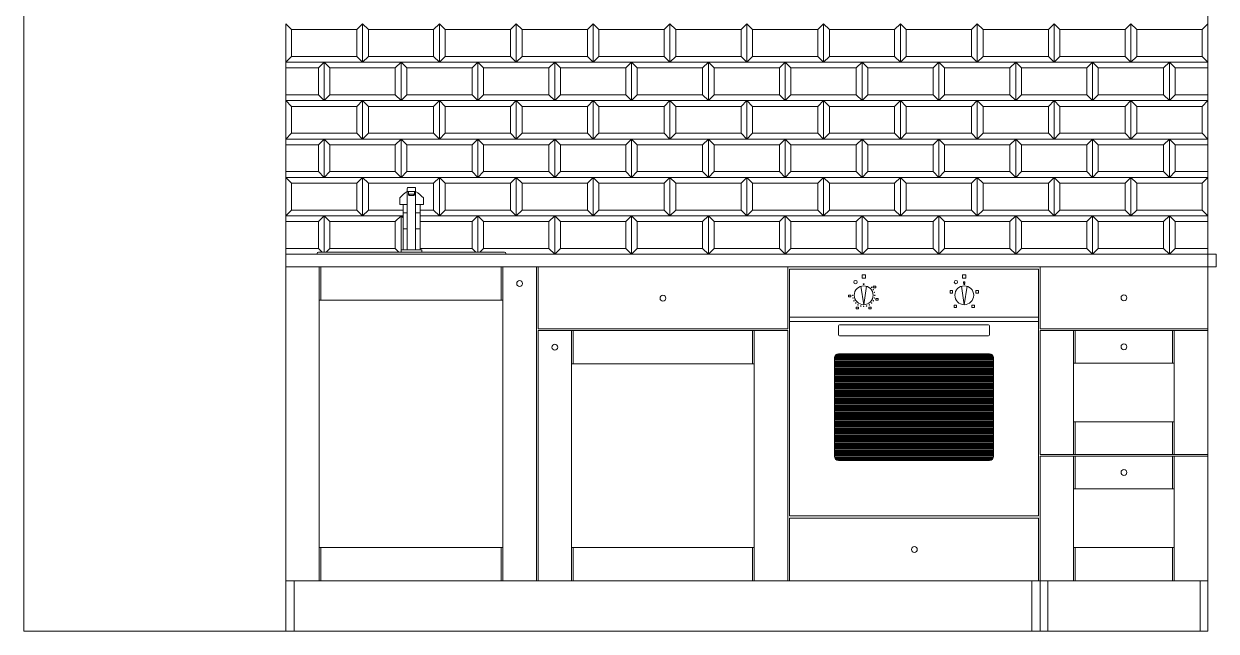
# Model space of a CAD drawing. Header units: centimetres. Extents: x -16179 to 12840, y -10704 to 3856.
# Drawn here: x 739.6 to 1024.1, y -5680.3 to -5535.3 of the extents above; entities that cross this region are included whole.
import ezdxf

# ---------------------------------------------------------------- set-up
doc = ezdxf.new("R2010")
doc.units = ezdxf.units.CM
doc.header["$MEASUREMENT"] = 0
for name, color, linetype, lineweight in [('A-SECT-PATT_Num_Penna__5_Num_Penna__5_Num_Penna__5', 5, 'Continuous', 18), ('A-SECT-PATT_Num_Penna__6_Num_Penna__6_Num_Penna__5', 5, 'Continuous', 18), ('A-SECT-PATT_Num_Penna__6_Num_Penna__6_Num_Penna__6', 6, 'Continuous', 18), ('A-SECT-PATT_Num_Penna__6_Num_Penna__6_Num_Penna__6_Num_Penna__6_Num_Penna__6_Num_Penna__6_Num_Penna__3_Num_Penna__3_Num_Penna__3_Num_Penna__3_Num_Penna__3_Num_Penna__5', 5, 'Continuous', 18), ('A-SECT-PATT_Num_Penna__6_Num_Penna__6_Num_Penna__6_Num_Penna__6_Num_Penna__6_Num_Penna__6_Num_Penna__5_Num_Penna__5_Num_Penna__5_Num_Penna__5_Num_Penna__5_Num_Penna__5', 5, 'Continuous', 18), ('A-SECT-PATT_Num_Penna__6_Num_Penna__6_Num_Penna__6_Num_Penna__6_Num_Penna__6_Num_Penna__6_Num_Penna__6_Num_Penna__6_Num_Penna__6_Num_Penna__6_Num_Penna__6_Num_Penna__6', 6, 'Continuous', 18), ('A-SECT-PATT_Num_Penna__6_Num_Penna__6_Num_Penna__6_Num_Penna__6_Num_Penna__6_Num_Penna__6_Num_Penna__6_Num_Penna__6_Num_Penna__6_Num_Penna__6_Num_Penna__6_Num_Penna__6_Num_Penna__6_Num_Penna__6', 6, 'Continuous', 18), ('IKE120015-t1_Num_Penna__251_Num_Penna__251_Num_Penna__251_Num_Penna__251_Num_Penna__251_Num_Penna__251_Num_Penna__251_Num_Penna__251_Num_Penna__251_Num_Penna__251_Num_Penna__3', 3, 'Continuous', 18), ('PDF _Geometria_Num_Penna__5', 5, 'Continuous', 18), ('PDF11_Text_Num_Penna__4', 4, 'Continuous', 18), ('PDF11_Text_Num_Penna__5', 5, 'Continuous', 18), ('PDF11_Text_Num_Penna__6', 6, 'Continuous', 18)]:
    doc.layers.add(name, color=color, linetype=linetype, lineweight=lineweight)

msp = doc.modelspace()

# ---------------------------------------------------------------- linework, layer by layer
at = {"layer": 'A-SECT-PATT_Num_Penna__5_Num_Penna__5_Num_Penna__5', "color": 5, "linetype": 'Continuous', "lineweight": 18}
for p, q in [((862.25, -5668.31), (861.85, -5668.31)), ((922.25, -5668.31), (921.85, -5668.31))]:
    msp.add_line(p, q, dxfattribs=at)
at = {"layer": 'A-SECT-PATT_Num_Penna__6_Num_Penna__6_Num_Penna__5', "color": 5, "linetype": 'Continuous', "lineweight": 18}
for centre in [(857.85, -5597.31), (892.05, -5600.81), (866.25, -5612.51), (952.05, -5660.81)]:
    msp.add_circle(centre, 0.7, dxfattribs=at)
at = {"layer": 'A-SECT-PATT_Num_Penna__6_Num_Penna__6_Num_Penna__6', "color": 6, "linetype": 'Continuous', "lineweight": 18}
for p, q in [((982.05, -5590.31), (802.05, -5590.31)), ((802.05, -5590.31), (802.05, -5668.31)), ((982.05, -5593.31), (802.05, -5593.31)), ((810.05, -5593.31), (810.05, -5668.31)), ((853.85, -5593.31), (853.85, -5668.31)), ((861.85, -5593.31), (861.85, -5668.31)), ((862.25, -5593.31), (862.25, -5608.11)), ((921.85, -5593.31), (921.85, -5608.11)), ((939.95, -5602.36), (939.26, -5597.96)), ((939.95, -5602.36), (940.63, -5597.96)), ((963.95, -5602.36), (963.26, -5597.96)), ((963.95, -5602.36), (964.63, -5597.96)), ((853.85, -5601.31), (810.05, -5601.31)), ((921.85, -5608.11), (862.25, -5608.11)), ((921.85, -5608.51), (862.25, -5608.51)), ((862.25, -5608.51), (862.25, -5668.31)), ((870.25, -5608.51), (870.25, -5668.31)), ((913.85, -5608.51), (913.85, -5668.31)), ((921.85, -5608.51), (921.85, -5668.31)), ((913.85, -5616.51), (870.25, -5616.51)), ((981.65, -5653.31), (922.25, -5653.31)), ((922.25, -5653.31), (922.25, -5668.31)), ((981.65, -5653.31), (981.65, -5668.31)), ((853.85, -5660.31), (810.05, -5660.31)), ((913.85, -5660.31), (870.25, -5660.31)), ((802.05, -5668.31), (802.05, -5680.31)), ((861.85, -5668.31), (802.05, -5668.31)), ((804.05, -5668.31), (804.05, -5680.31)), ((921.85, -5668.31), (862.25, -5668.31)), ((982.05, -5668.31), (922.25, -5668.31)), ((980.05, -5668.31), (980.05, -5680.31)), ((982.05, -5680.31), (802.05, -5680.31))]:
    msp.add_line(p, q, dxfattribs=at)
at = {"layer": 'A-SECT-PATT_Num_Penna__6_Num_Penna__6_Num_Penna__6_Num_Penna__6_Num_Penna__6_Num_Penna__6_Num_Penna__3_Num_Penna__3_Num_Penna__3_Num_Penna__3_Num_Penna__3_Num_Penna__5', "color": 5, "linetype": 'Continuous', "lineweight": 18}
for p, q in [((1022.05, -5608.11), (1022.05, -5608.51)), ((1022.05, -5638.11), (1022.05, -5638.51))]:
    msp.add_line(p, q, dxfattribs=at)
at = {"layer": 'A-SECT-PATT_Num_Penna__6_Num_Penna__6_Num_Penna__6_Num_Penna__6_Num_Penna__6_Num_Penna__6_Num_Penna__5_Num_Penna__5_Num_Penna__5_Num_Penna__5_Num_Penna__5_Num_Penna__5', "color": 5, "linetype": 'Continuous', "lineweight": 18}
for centre in [(1002.05, -5600.71), (1002.05, -5612.41), (1002.05, -5642.41)]:
    msp.add_circle(centre, 0.7, dxfattribs=at)
at = {"layer": 'A-SECT-PATT_Num_Penna__6_Num_Penna__6_Num_Penna__6_Num_Penna__6_Num_Penna__6_Num_Penna__6_Num_Penna__6_Num_Penna__6_Num_Penna__6_Num_Penna__6_Num_Penna__6_Num_Penna__6', "color": 6, "linetype": 'Continuous', "lineweight": 18}
for p, q in [((982.05, -5590.31), (1024.05, -5590.31)), ((1024.05, -5590.31), (1024.05, -5593.31)), ((982.05, -5593.31), (982.05, -5608.11)), ((1024.05, -5593.31), (982.05, -5593.31)), ((1022.05, -5593.31), (1022.05, -5608.11)), ((1022.05, -5608.11), (982.05, -5608.11)), ((1022.05, -5608.51), (982.05, -5608.51)), ((982.05, -5608.51), (982.05, -5638.11)), ((990.05, -5608.51), (990.05, -5638.11)), ((990.45, -5608.51), (990.45, -5616.31)), ((1013.65, -5608.51), (1013.65, -5616.31)), ((1014.05, -5608.51), (1014.05, -5638.11)), ((1022.05, -5608.51), (1022.05, -5638.11)), ((1014.05, -5616.31), (990.05, -5616.31)), ((1014.05, -5630.31), (990.05, -5630.31)), ((990.45, -5630.31), (990.45, -5638.11)), ((1013.65, -5630.31), (1013.65, -5638.11)), ((982.05, -5638.11), (1022.05, -5638.11)), ((982.05, -5638.51), (1022.05, -5638.51)), ((982.05, -5638.51), (982.05, -5680.31)), ((990.05, -5638.51), (990.05, -5668.31)), ((990.45, -5638.51), (990.45, -5646.31)), ((1013.65, -5638.51), (1013.65, -5646.31)), ((1014.05, -5638.51), (1014.05, -5668.31)), ((1022.05, -5638.51), (1022.05, -5680.31)), ((1014.05, -5646.31), (990.05, -5646.31)), ((1014.05, -5660.31), (990.05, -5660.31)), ((990.45, -5660.31), (990.45, -5668.31)), ((1013.65, -5660.31), (1013.65, -5668.31)), ((1022.05, -5668.31), (982.05, -5668.31)), ((983.85, -5668.31), (983.85, -5680.31)), ((1020.25, -5668.31), (1020.25, -5680.31)), ((1022.05, -5680.31), (982.05, -5680.31))]:
    msp.add_line(p, q, dxfattribs=at)
at = {"layer": 'A-SECT-PATT_Num_Penna__6_Num_Penna__6_Num_Penna__6_Num_Penna__6_Num_Penna__6_Num_Penna__6_Num_Penna__6_Num_Penna__6_Num_Penna__6_Num_Penna__6_Num_Penna__6_Num_Penna__6_Num_Penna__6_Num_Penna__6', "color": 6, "linetype": 'Continuous', "lineweight": 18}
for p, q in [((810.45, -5593.31), (810.45, -5601.31)), ((853.45, -5593.31), (853.45, -5601.31)), ((870.65, -5608.51), (870.65, -5616.51)), ((913.45, -5608.51), (913.45, -5616.51)), ((810.45, -5660.31), (810.45, -5668.31)), ((853.45, -5660.31), (853.45, -5668.31)), ((870.65, -5660.31), (870.65, -5668.31)), ((913.45, -5660.31), (913.45, -5668.31))]:
    msp.add_line(p, q, dxfattribs=at)
at = {"layer": 'IKE120015-t1_Num_Penna__251_Num_Penna__251_Num_Penna__251_Num_Penna__251_Num_Penna__251_Num_Penna__251_Num_Penna__251_Num_Penna__251_Num_Penna__251_Num_Penna__251_Num_Penna__3', "color": 3, "linetype": 'Continuous', "lineweight": 18}
for p, q in [((739.55, -5680.31), (739.55, -5460.31)), ((1022.05, -5460.31), (1022.05, -5680.31)), ((1022.05, -5680.31), (739.55, -5680.31))]:
    msp.add_line(p, q, dxfattribs=at)
at = {"layer": 'PDF _Geometria_Num_Penna__5', "color": 5, "linetype": 'Continuous', "lineweight": 18, "flags": 128}
for points in [[(833.04, -5578.45), (834.88, -5578.45), (834.88, -5576.85, 0.09339), (833.04, -5575.37), (831.05, -5575.37, 0.085626), (829.26, -5576.85), (829.26, -5578.45), (831.05, -5578.45)], [(832.75, -5575.37), (832.75, -5576.06, -0.414865), (832.56, -5576.26), (831.55, -5576.26, -0.414865), (831.35, -5576.06), (831.35, -5575.37)]]:
    msp.add_lwpolyline(points, format="xyb", dxfattribs=at)
msp.add_lwpolyline([(831.19, -5574.38), (832.92, -5574.37, -0.256336), (833.04, -5574.62), (833.04, -5574.72), (833.04, -5589.3), (831.05, -5589.3), (831.05, -5574.72), (831.05, -5574.62, -0.253165)], format="xyb", close=True, dxfattribs=at)
for points in [[(831.35, -5576), (832.75, -5576)], [(829.57, -5589.3), (830.04, -5589.3), (830.04, -5578.45)], [(834.1, -5578.45), (834.1, -5589.3)], [(830.04, -5580.44), (831.05, -5580.44)], [(833.04, -5580.44), (834.1, -5580.44)], [(830.04, -5584.23), (831.05, -5584.23)], [(833.04, -5584.23), (834.1, -5584.23)], [(829.57, -5589.81), (829.57, -5589.3), (834.54, -5589.3), (834.54, -5589.81)], [(834.54, -5589.3), (834.06, -5589.3)]]:
    msp.add_lwpolyline(points, dxfattribs=at)
at = {"layer": 'PDF11_Text_Num_Penna__4', "color": 4, "linetype": 'Continuous', "lineweight": 18}
for p, q in [((802.05, -5535.31), (803.43, -5536.68)), ((819.01, -5536.68), (820.39, -5535.31)), ((820.39, -5535.31), (821.76, -5536.68)), ((837.34, -5536.68), (838.72, -5535.31)), ((838.72, -5535.31), (840.09, -5536.68)), ((855.68, -5536.68), (857.05, -5535.31)), ((857.05, -5535.31), (858.43, -5536.68)), ((874.01, -5536.68), (875.39, -5535.31)), ((875.39, -5535.31), (876.76, -5536.68)), ((892.34, -5536.68), (893.72, -5535.31)), ((893.72, -5535.31), (895.09, -5536.68)), ((910.68, -5536.68), (912.05, -5535.31)), ((912.05, -5535.31), (913.43, -5536.68)), ((929.01, -5536.68), (930.39, -5535.31)), ((930.39, -5535.31), (931.76, -5536.68)), ((947.34, -5536.68), (948.72, -5535.31)), ((948.72, -5535.31), (950.09, -5536.68)), ((965.68, -5536.68), (967.05, -5535.31)), ((967.05, -5535.31), (968.43, -5536.68)), ((984.01, -5536.68), (985.39, -5535.31)), ((985.39, -5535.31), (986.76, -5536.68)), ((1002.34, -5536.68), (1003.72, -5535.31)), ((1003.72, -5535.31), (1005.09, -5536.68)), ((1020.68, -5536.68), (1022.05, -5535.31)), ((819.01, -5536.68), (803.43, -5536.68)), ((803.43, -5543.1), (803.43, -5536.68)), ((819.01, -5543.1), (819.01, -5536.68)), ((837.34, -5536.68), (821.76, -5536.68)), ((821.76, -5543.1), (821.76, -5536.68)), ((837.34, -5543.1), (837.34, -5536.68)), ((855.68, -5536.68), (840.09, -5536.68)), ((840.09, -5543.1), (840.09, -5536.68)), ((855.68, -5543.1), (855.68, -5536.68)), ((874.01, -5536.68), (858.43, -5536.68)), ((858.43, -5543.1), (858.43, -5536.68)), ((874.01, -5543.1), (874.01, -5536.68)), ((892.34, -5536.68), (876.76, -5536.68)), ((876.76, -5543.1), (876.76, -5536.68)), ((892.34, -5543.1), (892.34, -5536.68)), ((910.68, -5536.68), (895.09, -5536.68)), ((895.09, -5543.1), (895.09, -5536.68)), ((910.68, -5543.1), (910.68, -5536.68)), ((929.01, -5536.68), (913.43, -5536.68)), ((913.43, -5543.1), (913.43, -5536.68)), ((929.01, -5543.1), (929.01, -5536.68)), ((947.34, -5536.68), (931.76, -5536.68)), ((931.76, -5543.1), (931.76, -5536.68)), ((947.34, -5543.1), (947.34, -5536.68)), ((965.68, -5536.68), (950.09, -5536.68)), ((950.09, -5543.1), (950.09, -5536.68)), ((965.68, -5543.1), (965.68, -5536.68)), ((984.01, -5536.68), (968.43, -5536.68)), ((968.43, -5543.1), (968.43, -5536.68)), ((984.01, -5543.1), (984.01, -5536.68)), ((1002.34, -5536.68), (986.76, -5536.68)), ((986.76, -5543.1), (986.76, -5536.68)), ((1002.34, -5543.1), (1002.34, -5536.68)), ((1020.68, -5536.68), (1005.09, -5536.68)), ((1005.09, -5543.1), (1005.09, -5536.68)), ((1020.68, -5543.1), (1020.68, -5536.68)), ((803.43, -5543.1), (802.05, -5544.47)), ((819.01, -5543.1), (803.43, -5543.1)), ((809.84, -5545.85), (811.22, -5544.47)), ((811.22, -5544.47), (812.59, -5545.85)), ((819.01, -5543.1), (820.39, -5544.47)), ((821.76, -5543.1), (820.39, -5544.47)), ((837.34, -5543.1), (821.76, -5543.1)), ((828.18, -5545.85), (829.55, -5544.47)), ((829.55, -5544.47), (830.93, -5545.85)), ((837.34, -5543.1), (838.72, -5544.47)), ((840.09, -5543.1), (838.72, -5544.47)), ((855.68, -5543.1), (840.09, -5543.1)), ((846.51, -5545.85), (847.89, -5544.47)), ((847.89, -5544.47), (849.26, -5545.85)), ((855.68, -5543.1), (857.05, -5544.47)), ((858.43, -5543.1), (857.05, -5544.47)), ((874.01, -5543.1), (858.43, -5543.1)), ((864.84, -5545.85), (866.22, -5544.47)), ((866.22, -5544.47), (867.59, -5545.85)), ((874.01, -5543.1), (875.39, -5544.47)), ((876.76, -5543.1), (875.39, -5544.47)), ((892.34, -5543.1), (876.76, -5543.1)), ((883.18, -5545.85), (884.55, -5544.47)), ((884.55, -5544.47), (885.93, -5545.85)), ((892.34, -5543.1), (893.72, -5544.47)), ((895.09, -5543.1), (893.72, -5544.47)), ((910.68, -5543.1), (895.09, -5543.1)), ((901.51, -5545.85), (902.89, -5544.47)), ((902.89, -5544.47), (904.26, -5545.85)), ((910.68, -5543.1), (912.05, -5544.47)), ((913.43, -5543.1), (912.05, -5544.47)), ((929.01, -5543.1), (913.43, -5543.1)), ((919.84, -5545.85), (921.22, -5544.47)), ((921.22, -5544.47), (922.59, -5545.85)), ((929.01, -5543.1), (930.39, -5544.47)), ((931.76, -5543.1), (930.39, -5544.47)), ((947.34, -5543.1), (931.76, -5543.1)), ((938.18, -5545.85), (939.55, -5544.47)), ((939.55, -5544.47), (940.93, -5545.85)), ((947.34, -5543.1), (948.72, -5544.47)), ((950.09, -5543.1), (948.72, -5544.47)), ((965.68, -5543.1), (950.09, -5543.1)), ((956.51, -5545.85), (957.89, -5544.47)), ((957.89, -5544.47), (959.26, -5545.85)), ((965.68, -5543.1), (967.05, -5544.47)), ((968.43, -5543.1), (967.05, -5544.47)), ((984.01, -5543.1), (968.43, -5543.1)), ((974.84, -5545.85), (976.22, -5544.47)), ((976.22, -5544.47), (977.59, -5545.85)), ((984.01, -5543.1), (985.39, -5544.47)), ((986.76, -5543.1), (985.39, -5544.47)), ((1002.34, -5543.1), (986.76, -5543.1)), ((993.18, -5545.85), (994.55, -5544.47)), ((994.55, -5544.47), (995.93, -5545.85)), ((1002.34, -5543.1), (1003.72, -5544.47)), ((1005.09, -5543.1), (1003.72, -5544.47)), ((1020.68, -5543.1), (1005.09, -5543.1)), ((1011.51, -5545.85), (1012.89, -5544.47)), ((1012.89, -5544.47), (1014.26, -5545.85)), ((1020.68, -5543.1), (1022.05, -5544.47)), ((809.84, -5545.85), (802.05, -5545.85)), ((809.84, -5552.26), (809.84, -5545.85)), ((828.18, -5545.85), (812.59, -5545.85)), ((812.59, -5552.26), (812.59, -5545.85)), ((828.18, -5552.26), (828.18, -5545.85)), ((846.51, -5545.85), (830.93, -5545.85)), ((830.93, -5552.26), (830.93, -5545.85)), ((846.51, -5552.26), (846.51, -5545.85)), ((864.84, -5545.85), (849.26, -5545.85)), ((849.26, -5552.26), (849.26, -5545.85)), ((864.84, -5552.26), (864.84, -5545.85)), ((883.18, -5545.85), (867.59, -5545.85)), ((867.59, -5552.26), (867.59, -5545.85)), ((883.18, -5552.26), (883.18, -5545.85)), ((901.51, -5545.85), (885.93, -5545.85)), ((885.93, -5552.26), (885.93, -5545.85)), ((901.51, -5552.26), (901.51, -5545.85)), ((919.84, -5545.85), (904.26, -5545.85)), ((904.26, -5552.26), (904.26, -5545.85)), ((919.84, -5552.26), (919.84, -5545.85)), ((938.18, -5545.85), (922.59, -5545.85)), ((922.59, -5552.26), (922.59, -5545.85)), ((938.18, -5552.26), (938.18, -5545.85)), ((956.51, -5545.85), (940.93, -5545.85)), ((940.93, -5552.26), (940.93, -5545.85)), ((956.51, -5552.26), (956.51, -5545.85)), ((974.84, -5545.85), (959.26, -5545.85)), ((959.26, -5552.26), (959.26, -5545.85)), ((974.84, -5552.26), (974.84, -5545.85)), ((993.18, -5545.85), (977.59, -5545.85)), ((977.59, -5552.26), (977.59, -5545.85)), ((993.18, -5552.26), (993.18, -5545.85)), ((995.93, -5552.26), (995.93, -5545.85)), ((1011.51, -5545.85), (995.93, -5545.85)), ((1011.51, -5552.26), (1011.51, -5545.85)), ((1022.05, -5545.85), (1014.26, -5545.85)), ((1014.26, -5552.26), (1014.26, -5545.85)), ((809.84, -5552.26), (802.05, -5552.26)), ((809.84, -5552.26), (811.22, -5553.64)), ((812.59, -5552.26), (811.22, -5553.64)), ((828.18, -5552.26), (812.59, -5552.26)), ((828.18, -5552.26), (829.55, -5553.64)), ((830.93, -5552.26), (829.55, -5553.64)), ((846.51, -5552.26), (830.93, -5552.26)), ((846.51, -5552.26), (847.89, -5553.64)), ((849.26, -5552.26), (847.89, -5553.64)), ((864.84, -5552.26), (849.26, -5552.26)), ((864.84, -5552.26), (866.22, -5553.64)), ((867.59, -5552.26), (866.22, -5553.64)), ((883.18, -5552.26), (867.59, -5552.26)), ((883.18, -5552.26), (884.55, -5553.64)), ((885.93, -5552.26), (884.55, -5553.64)), ((901.51, -5552.26), (885.93, -5552.26)), ((901.51, -5552.26), (902.89, -5553.64)), ((904.26, -5552.26), (902.89, -5553.64)), ((919.84, -5552.26), (904.26, -5552.26)), ((919.84, -5552.26), (921.22, -5553.64)), ((922.59, -5552.26), (921.22, -5553.64)), ((938.18, -5552.26), (922.59, -5552.26)), ((938.18, -5552.26), (939.55, -5553.64)), ((940.93, -5552.26), (939.55, -5553.64)), ((956.51, -5552.26), (940.93, -5552.26)), ((956.51, -5552.26), (957.89, -5553.64)), ((959.26, -5552.26), (957.89, -5553.64)), ((974.84, -5552.26), (959.26, -5552.26)), ((974.84, -5552.26), (976.22, -5553.64)), ((977.59, -5552.26), (976.22, -5553.64)), ((993.18, -5552.26), (977.59, -5552.26)), ((993.18, -5552.26), (994.55, -5553.64)), ((995.93, -5552.26), (994.55, -5553.64)), ((1011.51, -5552.26), (995.93, -5552.26)), ((1011.51, -5552.26), (1012.89, -5553.64)), ((1014.26, -5552.26), (1012.89, -5553.64)), ((1022.05, -5552.26), (1014.26, -5552.26)), ((802.05, -5553.64), (803.43, -5555.01)), ((819.01, -5555.01), (803.43, -5555.01)), ((803.43, -5561.43), (803.43, -5555.01)), ((819.01, -5555.01), (820.39, -5553.64)), ((819.01, -5561.43), (819.01, -5555.01)), ((820.39, -5553.64), (821.76, -5555.01)), ((837.34, -5555.01), (821.76, -5555.01)), ((821.76, -5561.43), (821.76, -5555.01)), ((837.34, -5555.01), (838.72, -5553.64)), ((837.34, -5561.43), (837.34, -5555.01)), ((838.72, -5553.64), (840.09, -5555.01)), ((855.68, -5555.01), (840.09, -5555.01)), ((840.09, -5561.43), (840.09, -5555.01)), ((855.68, -5555.01), (857.05, -5553.64)), ((855.68, -5561.43), (855.68, -5555.01)), ((857.05, -5553.64), (858.43, -5555.01)), ((874.01, -5555.01), (858.43, -5555.01)), ((858.43, -5561.43), (858.43, -5555.01)), ((874.01, -5555.01), (875.39, -5553.64)), ((874.01, -5561.43), (874.01, -5555.01)), ((875.39, -5553.64), (876.76, -5555.01)), ((892.34, -5555.01), (876.76, -5555.01)), ((876.76, -5561.43), (876.76, -5555.01)), ((892.34, -5555.01), (893.72, -5553.64)), ((892.34, -5561.43), (892.34, -5555.01)), ((893.72, -5553.64), (895.09, -5555.01)), ((910.68, -5555.01), (895.09, -5555.01)), ((895.09, -5561.43), (895.09, -5555.01)), ((910.68, -5555.01), (912.05, -5553.64)), ((910.68, -5561.43), (910.68, -5555.01)), ((912.05, -5553.64), (913.43, -5555.01)), ((929.01, -5555.01), (913.43, -5555.01)), ((913.43, -5561.43), (913.43, -5555.01)), ((929.01, -5555.01), (930.39, -5553.64)), ((929.01, -5561.43), (929.01, -5555.01)), ((930.39, -5553.64), (931.76, -5555.01)), ((947.34, -5555.01), (931.76, -5555.01)), ((931.76, -5561.43), (931.76, -5555.01)), ((947.34, -5555.01), (948.72, -5553.64)), ((947.34, -5561.43), (947.34, -5555.01)), ((948.72, -5553.64), (950.09, -5555.01)), ((965.68, -5555.01), (950.09, -5555.01)), ((950.09, -5561.43), (950.09, -5555.01)), ((965.68, -5555.01), (967.05, -5553.64)), ((965.68, -5561.43), (965.68, -5555.01)), ((967.05, -5553.64), (968.43, -5555.01)), ((984.01, -5555.01), (968.43, -5555.01)), ((968.43, -5561.43), (968.43, -5555.01)), ((984.01, -5555.01), (985.39, -5553.64)), ((984.01, -5561.43), (984.01, -5555.01)), ((985.39, -5553.64), (986.76, -5555.01)), ((1002.34, -5555.01), (986.76, -5555.01)), ((986.76, -5561.43), (986.76, -5555.01)), ((1002.34, -5555.01), (1003.72, -5553.64)), ((1002.34, -5561.43), (1002.34, -5555.01)), ((1003.72, -5553.64), (1005.09, -5555.01)), ((1020.68, -5555.01), (1005.09, -5555.01)), ((1005.09, -5561.43), (1005.09, -5555.01)), ((1020.68, -5555.01), (1022.05, -5553.64)), ((1020.68, -5561.43), (1020.68, -5555.01)), ((803.43, -5561.43), (802.05, -5562.81)), ((819.01, -5561.43), (803.43, -5561.43)), ((819.01, -5561.43), (820.39, -5562.81)), ((821.76, -5561.43), (820.39, -5562.81)), ((837.34, -5561.43), (821.76, -5561.43)), ((837.34, -5561.43), (838.72, -5562.81)), ((840.09, -5561.43), (838.72, -5562.81)), ((855.68, -5561.43), (840.09, -5561.43)), ((855.68, -5561.43), (857.05, -5562.81)), ((858.43, -5561.43), (857.05, -5562.81)), ((874.01, -5561.43), (858.43, -5561.43)), ((874.01, -5561.43), (875.39, -5562.81)), ((876.76, -5561.43), (875.39, -5562.81)), ((892.34, -5561.43), (876.76, -5561.43)), ((892.34, -5561.43), (893.72, -5562.81)), ((895.09, -5561.43), (893.72, -5562.81)), ((910.68, -5561.43), (895.09, -5561.43)), ((910.68, -5561.43), (912.05, -5562.81)), ((913.43, -5561.43), (912.05, -5562.81)), ((929.01, -5561.43), (913.43, -5561.43)), ((929.01, -5561.43), (930.39, -5562.81)), ((931.76, -5561.43), (930.39, -5562.81)), ((947.34, -5561.43), (931.76, -5561.43)), ((947.34, -5561.43), (948.72, -5562.81)), ((950.09, -5561.43), (948.72, -5562.81)), ((965.68, -5561.43), (950.09, -5561.43)), ((965.68, -5561.43), (967.05, -5562.81)), ((968.43, -5561.43), (967.05, -5562.81)), ((984.01, -5561.43), (968.43, -5561.43)), ((984.01, -5561.43), (985.39, -5562.81)), ((986.76, -5561.43), (985.39, -5562.81)), ((1002.34, -5561.43), (986.76, -5561.43)), ((1002.34, -5561.43), (1003.72, -5562.81)), ((1005.09, -5561.43), (1003.72, -5562.81)), ((1020.68, -5561.43), (1005.09, -5561.43)), ((1020.68, -5561.43), (1022.05, -5562.81)), ((809.84, -5564.18), (802.05, -5564.18)), ((809.84, -5564.18), (811.22, -5562.81)), ((809.84, -5570.6), (809.84, -5564.18)), ((811.22, -5562.81), (812.59, -5564.18)), ((828.18, -5564.18), (812.59, -5564.18)), ((812.59, -5570.6), (812.59, -5564.18)), ((828.18, -5564.18), (829.55, -5562.81)), ((828.18, -5570.6), (828.18, -5564.18)), ((829.55, -5562.81), (830.93, -5564.18)), ((846.51, -5564.18), (830.93, -5564.18)), ((830.93, -5570.6), (830.93, -5564.18)), ((846.51, -5564.18), (847.89, -5562.81)), ((846.51, -5570.6), (846.51, -5564.18)), ((847.89, -5562.81), (849.26, -5564.18)), ((864.84, -5564.18), (849.26, -5564.18)), ((849.26, -5570.6), (849.26, -5564.18)), ((864.84, -5564.18), (866.22, -5562.81)), ((864.84, -5570.6), (864.84, -5564.18)), ((866.22, -5562.81), (867.59, -5564.18)), ((883.18, -5564.18), (867.59, -5564.18)), ((867.59, -5570.6), (867.59, -5564.18)), ((883.18, -5564.18), (884.55, -5562.81)), ((883.18, -5570.6), (883.18, -5564.18)), ((884.55, -5562.81), (885.93, -5564.18)), ((901.51, -5564.18), (885.93, -5564.18)), ((885.93, -5570.6), (885.93, -5564.18)), ((901.51, -5564.18), (902.89, -5562.81)), ((901.51, -5570.6), (901.51, -5564.18)), ((902.89, -5562.81), (904.26, -5564.18)), ((919.84, -5564.18), (904.26, -5564.18)), ((904.26, -5570.6), (904.26, -5564.18)), ((919.84, -5564.18), (921.22, -5562.81)), ((919.84, -5570.6), (919.84, -5564.18)), ((921.22, -5562.81), (922.59, -5564.18)), ((938.18, -5564.18), (922.59, -5564.18)), ((922.59, -5570.6), (922.59, -5564.18)), ((938.18, -5564.18), (939.55, -5562.81)), ((938.18, -5570.6), (938.18, -5564.18)), ((939.55, -5562.81), (940.93, -5564.18)), ((956.51, -5564.18), (940.93, -5564.18)), ((940.93, -5570.6), (940.93, -5564.18)), ((956.51, -5564.18), (957.89, -5562.81)), ((956.51, -5570.6), (956.51, -5564.18)), ((957.89, -5562.81), (959.26, -5564.18)), ((974.84, -5564.18), (959.26, -5564.18)), ((959.26, -5570.6), (959.26, -5564.18)), ((974.84, -5564.18), (976.22, -5562.81)), ((974.84, -5570.6), (974.84, -5564.18)), ((976.22, -5562.81), (977.59, -5564.18)), ((993.18, -5564.18), (977.59, -5564.18)), ((977.59, -5570.6), (977.59, -5564.18)), ((993.18, -5564.18), (994.55, -5562.81)), ((993.18, -5570.6), (993.18, -5564.18)), ((994.55, -5562.81), (995.93, -5564.18)), ((995.93, -5570.6), (995.93, -5564.18)), ((1011.51, -5564.18), (995.93, -5564.18)), ((1011.51, -5564.18), (1012.89, -5562.81)), ((1011.51, -5570.6), (1011.51, -5564.18)), ((1012.89, -5562.81), (1014.26, -5564.18)), ((1022.05, -5564.18), (1014.26, -5564.18)), ((1014.26, -5570.6), (1014.26, -5564.18)), ((809.84, -5570.6), (802.05, -5570.6)), ((802.05, -5571.97), (803.43, -5573.35)), ((819.01, -5573.35), (803.43, -5573.35)), ((803.43, -5579.76), (803.43, -5573.35)), ((809.84, -5570.6), (811.22, -5571.97)), ((812.59, -5570.6), (811.22, -5571.97)), ((828.18, -5570.6), (812.59, -5570.6)), ((819.01, -5573.35), (820.39, -5571.97)), ((819.01, -5579.76), (819.01, -5573.35)), ((820.39, -5571.97), (821.76, -5573.35)), ((837.34, -5573.35), (821.76, -5573.35)), ((821.76, -5579.76), (821.76, -5573.35)), ((828.18, -5570.6), (829.55, -5571.97)), ((830.93, -5570.6), (829.55, -5571.97)), ((846.51, -5570.6), (830.93, -5570.6)), ((837.34, -5573.35), (838.72, -5571.97)), ((837.34, -5579.76), (837.34, -5573.35)), ((838.72, -5571.97), (840.09, -5573.35)), ((855.68, -5573.35), (840.09, -5573.35)), ((840.09, -5579.76), (840.09, -5573.35)), ((846.51, -5570.6), (847.89, -5571.97)), ((849.26, -5570.6), (847.89, -5571.97)), ((864.84, -5570.6), (849.26, -5570.6)), ((855.68, -5573.35), (857.05, -5571.97)), ((855.68, -5579.76), (855.68, -5573.35)), ((857.05, -5571.97), (858.43, -5573.35)), ((874.01, -5573.35), (858.43, -5573.35)), ((858.43, -5579.76), (858.43, -5573.35)), ((864.84, -5570.6), (866.22, -5571.97)), ((867.59, -5570.6), (866.22, -5571.97)), ((883.18, -5570.6), (867.59, -5570.6)), ((874.01, -5573.35), (875.39, -5571.97)), ((874.01, -5579.76), (874.01, -5573.35)), ((875.39, -5571.97), (876.76, -5573.35)), ((892.34, -5573.35), (876.76, -5573.35)), ((876.76, -5579.76), (876.76, -5573.35)), ((883.18, -5570.6), (884.55, -5571.97)), ((885.93, -5570.6), (884.55, -5571.97)), ((901.51, -5570.6), (885.93, -5570.6)), ((892.34, -5573.35), (893.72, -5571.97)), ((892.34, -5579.76), (892.34, -5573.35)), ((893.72, -5571.97), (895.09, -5573.35)), ((910.68, -5573.35), (895.09, -5573.35)), ((895.09, -5579.76), (895.09, -5573.35)), ((901.51, -5570.6), (902.89, -5571.97)), ((904.26, -5570.6), (902.89, -5571.97)), ((919.84, -5570.6), (904.26, -5570.6)), ((910.68, -5573.35), (912.05, -5571.97)), ((910.68, -5579.76), (910.68, -5573.35)), ((912.05, -5571.97), (913.43, -5573.35)), ((929.01, -5573.35), (913.43, -5573.35)), ((913.43, -5579.76), (913.43, -5573.35)), ((919.84, -5570.6), (921.22, -5571.97)), ((922.59, -5570.6), (921.22, -5571.97)), ((938.18, -5570.6), (922.59, -5570.6)), ((929.01, -5573.35), (930.39, -5571.97)), ((929.01, -5579.76), (929.01, -5573.35)), ((930.39, -5571.97), (931.76, -5573.35)), ((947.34, -5573.35), (931.76, -5573.35)), ((931.76, -5579.76), (931.76, -5573.35)), ((938.18, -5570.6), (939.55, -5571.97)), ((940.93, -5570.6), (939.55, -5571.97)), ((956.51, -5570.6), (940.93, -5570.6)), ((947.34, -5573.35), (948.72, -5571.97)), ((947.34, -5579.76), (947.34, -5573.35)), ((948.72, -5571.97), (950.09, -5573.35)), ((965.68, -5573.35), (950.09, -5573.35)), ((950.09, -5579.76), (950.09, -5573.35)), ((956.51, -5570.6), (957.89, -5571.97)), ((959.26, -5570.6), (957.89, -5571.97)), ((974.84, -5570.6), (959.26, -5570.6)), ((965.68, -5573.35), (967.05, -5571.97)), ((965.68, -5579.76), (965.68, -5573.35)), ((967.05, -5571.97), (968.43, -5573.35)), ((984.01, -5573.35), (968.43, -5573.35)), ((968.43, -5579.76), (968.43, -5573.35)), ((974.84, -5570.6), (976.22, -5571.97)), ((977.59, -5570.6), (976.22, -5571.97)), ((993.18, -5570.6), (977.59, -5570.6)), ((984.01, -5573.35), (985.39, -5571.97)), ((984.01, -5579.76), (984.01, -5573.35)), ((985.39, -5571.97), (986.76, -5573.35)), ((1002.34, -5573.35), (986.76, -5573.35)), ((986.76, -5579.76), (986.76, -5573.35)), ((993.18, -5570.6), (994.55, -5571.97)), ((995.93, -5570.6), (994.55, -5571.97)), ((1011.51, -5570.6), (995.93, -5570.6)), ((1002.34, -5573.35), (1003.72, -5571.97)), ((1002.34, -5579.76), (1002.34, -5573.35)), ((1003.72, -5571.97), (1005.09, -5573.35)), ((1020.68, -5573.35), (1005.09, -5573.35)), ((1005.09, -5579.76), (1005.09, -5573.35)), ((1011.51, -5570.6), (1012.89, -5571.97)), ((1014.26, -5570.6), (1012.89, -5571.97)), ((1022.05, -5570.6), (1014.26, -5570.6)), ((1020.68, -5573.35), (1022.05, -5571.97)), ((1020.68, -5579.76), (1020.68, -5573.35)), ((803.43, -5579.76), (802.05, -5581.14)), ((819.01, -5579.76), (803.43, -5579.76)), ((809.84, -5582.51), (811.22, -5581.14)), ((811.22, -5581.14), (812.59, -5582.51)), ((819.01, -5579.76), (820.39, -5581.14)), ((821.76, -5579.76), (820.39, -5581.14)), ((830.04, -5579.76), (821.76, -5579.76)), ((828.18, -5582.51), (829.55, -5581.14)), ((829.55, -5581.14), (830.04, -5581.63)), ((837.34, -5579.76), (834.1, -5579.76)), ((837.34, -5579.76), (838.72, -5581.14)), ((840.09, -5579.76), (838.72, -5581.14)), ((855.68, -5579.76), (840.09, -5579.76)), ((846.51, -5582.51), (847.89, -5581.14)), ((847.89, -5581.14), (849.26, -5582.51)), ((855.68, -5579.76), (857.05, -5581.14)), ((858.43, -5579.76), (857.05, -5581.14)), ((874.01, -5579.76), (858.43, -5579.76)), ((864.84, -5582.51), (866.22, -5581.14)), ((866.22, -5581.14), (867.59, -5582.51)), ((874.01, -5579.76), (875.39, -5581.14)), ((876.76, -5579.76), (875.39, -5581.14)), ((892.34, -5579.76), (876.76, -5579.76)), ((883.18, -5582.51), (884.55, -5581.14)), ((884.55, -5581.14), (885.93, -5582.51)), ((892.34, -5579.76), (893.72, -5581.14)), ((895.09, -5579.76), (893.72, -5581.14)), ((910.68, -5579.76), (895.09, -5579.76)), ((901.51, -5582.51), (902.89, -5581.14)), ((902.89, -5581.14), (904.26, -5582.51)), ((910.68, -5579.76), (912.05, -5581.14)), ((913.43, -5579.76), (912.05, -5581.14)), ((929.01, -5579.76), (913.43, -5579.76)), ((919.84, -5582.51), (921.22, -5581.14)), ((921.22, -5581.14), (922.59, -5582.51)), ((929.01, -5579.76), (930.39, -5581.14)), ((931.76, -5579.76), (930.39, -5581.14)), ((947.34, -5579.76), (931.76, -5579.76)), ((938.18, -5582.51), (939.55, -5581.14)), ((939.55, -5581.14), (940.93, -5582.51)), ((947.34, -5579.76), (948.72, -5581.14)), ((950.09, -5579.76), (948.72, -5581.14)), ((965.68, -5579.76), (950.09, -5579.76)), ((956.51, -5582.51), (957.89, -5581.14)), ((957.89, -5581.14), (959.26, -5582.51)), ((965.68, -5579.76), (967.05, -5581.14)), ((968.43, -5579.76), (967.05, -5581.14)), ((984.01, -5579.76), (968.43, -5579.76)), ((974.84, -5582.51), (976.22, -5581.14)), ((976.22, -5581.14), (977.59, -5582.51)), ((984.01, -5579.76), (985.39, -5581.14)), ((986.76, -5579.76), (985.39, -5581.14)), ((1002.34, -5579.76), (986.76, -5579.76)), ((993.18, -5582.51), (994.55, -5581.14)), ((994.55, -5581.14), (995.93, -5582.51)), ((1002.34, -5579.76), (1003.72, -5581.14)), ((1005.09, -5579.76), (1003.72, -5581.14)), ((1020.68, -5579.76), (1005.09, -5579.76)), ((1011.51, -5582.51), (1012.89, -5581.14)), ((1012.89, -5581.14), (1014.26, -5582.51)), ((1020.68, -5579.76), (1022.05, -5581.14)), ((809.84, -5582.51), (802.05, -5582.51)), ((809.84, -5588.93), (809.84, -5582.51)), ((828.18, -5582.51), (812.59, -5582.51)), ((812.59, -5588.93), (812.59, -5582.51)), ((828.18, -5588.93), (828.18, -5582.51)), ((846.51, -5582.51), (834.1, -5582.51)), ((846.51, -5588.93), (846.51, -5582.51)), ((864.84, -5582.51), (849.26, -5582.51)), ((849.26, -5588.93), (849.26, -5582.51)), ((864.84, -5588.93), (864.84, -5582.51)), ((883.18, -5582.51), (867.59, -5582.51)), ((867.59, -5588.93), (867.59, -5582.51)), ((883.18, -5588.93), (883.18, -5582.51)), ((901.51, -5582.51), (885.93, -5582.51)), ((885.93, -5588.93), (885.93, -5582.51)), ((901.51, -5588.93), (901.51, -5582.51)), ((919.84, -5582.51), (904.26, -5582.51)), ((904.26, -5588.93), (904.26, -5582.51)), ((919.84, -5588.93), (919.84, -5582.51)), ((938.18, -5582.51), (922.59, -5582.51)), ((922.59, -5588.93), (922.59, -5582.51)), ((938.18, -5588.93), (938.18, -5582.51)), ((956.51, -5582.51), (940.93, -5582.51)), ((940.93, -5588.93), (940.93, -5582.51)), ((956.51, -5588.93), (956.51, -5582.51)), ((974.84, -5582.51), (959.26, -5582.51)), ((959.26, -5588.93), (959.26, -5582.51)), ((974.84, -5588.93), (974.84, -5582.51)), ((993.18, -5582.51), (977.59, -5582.51)), ((977.59, -5588.93), (977.59, -5582.51)), ((993.18, -5588.93), (993.18, -5582.51)), ((995.93, -5588.93), (995.93, -5582.51)), ((1011.51, -5582.51), (995.93, -5582.51)), ((1011.51, -5588.93), (1011.51, -5582.51)), ((1022.05, -5582.51), (1014.26, -5582.51)), ((1014.26, -5588.93), (1014.26, -5582.51)), ((809.84, -5588.93), (802.05, -5588.93)), ((809.84, -5588.93), (810.72, -5589.81)), ((812.59, -5588.93), (811.72, -5589.81)), ((828.18, -5588.93), (812.59, -5588.93)), ((828.18, -5588.93), (829.05, -5589.81)), ((846.51, -5588.93), (834.1, -5588.93)), ((846.51, -5588.93), (847.39, -5589.81)), ((849.26, -5588.93), (848.39, -5589.81)), ((864.84, -5588.93), (849.26, -5588.93)), ((864.84, -5588.93), (866.22, -5590.31)), ((867.59, -5588.93), (866.22, -5590.31)), ((883.18, -5588.93), (867.59, -5588.93)), ((883.18, -5588.93), (884.55, -5590.31)), ((885.93, -5588.93), (884.55, -5590.31)), ((901.51, -5588.93), (885.93, -5588.93)), ((901.51, -5588.93), (902.89, -5590.31)), ((904.26, -5588.93), (902.89, -5590.31)), ((919.84, -5588.93), (904.26, -5588.93)), ((919.84, -5588.93), (921.22, -5590.31)), ((922.59, -5588.93), (921.22, -5590.31)), ((938.18, -5588.93), (922.59, -5588.93)), ((938.18, -5588.93), (939.55, -5590.31)), ((940.93, -5588.93), (939.55, -5590.31)), ((956.51, -5588.93), (940.93, -5588.93)), ((956.51, -5588.93), (957.89, -5590.31)), ((959.26, -5588.93), (957.89, -5590.31)), ((974.84, -5588.93), (959.26, -5588.93)), ((974.84, -5588.93), (976.22, -5590.31)), ((977.59, -5588.93), (976.22, -5590.31)), ((993.18, -5588.93), (977.59, -5588.93)), ((993.18, -5588.93), (994.55, -5590.31)), ((995.93, -5588.93), (994.55, -5590.31)), ((1011.51, -5588.93), (995.93, -5588.93)), ((1011.51, -5588.93), (1012.89, -5590.31)), ((1014.26, -5588.93), (1012.89, -5590.31)), ((1022.05, -5588.93), (1014.26, -5588.93)), ((970.92, -5638.31), (970.95, -5638.31))]:
    msp.add_line(p, q, dxfattribs=at)
at = {"layer": 'PDF11_Text_Num_Penna__5', "color": 5, "linetype": 'Continuous', "lineweight": 18}
for p, q in [((802.05, -5590.31), (802.05, -5535.31)), ((820.39, -5544.47), (820.39, -5535.31)), ((838.72, -5544.47), (838.72, -5535.31)), ((857.05, -5544.47), (857.05, -5535.31)), ((875.39, -5544.47), (875.39, -5535.31)), ((893.72, -5544.47), (893.72, -5535.31)), ((912.05, -5544.47), (912.05, -5535.31)), ((930.39, -5544.47), (930.39, -5535.31)), ((948.72, -5544.47), (948.72, -5535.31)), ((967.05, -5544.47), (967.05, -5535.31)), ((985.39, -5544.47), (985.39, -5535.31)), ((1003.72, -5544.47), (1003.72, -5535.31)), ((1022.05, -5544.47), (802.05, -5544.47)), ((811.22, -5553.64), (811.22, -5544.47)), ((829.55, -5553.64), (829.55, -5544.47)), ((847.89, -5553.64), (847.89, -5544.47)), ((866.22, -5553.64), (866.22, -5544.47)), ((884.55, -5553.64), (884.55, -5544.47)), ((902.89, -5553.64), (902.89, -5544.47)), ((921.22, -5553.64), (921.22, -5544.47)), ((939.55, -5553.64), (939.55, -5544.47)), ((957.89, -5553.64), (957.89, -5544.47)), ((976.22, -5553.64), (976.22, -5544.47)), ((994.55, -5553.64), (994.55, -5544.47)), ((1012.89, -5553.64), (1012.89, -5544.47)), ((1022.05, -5553.64), (802.05, -5553.64)), ((820.39, -5562.81), (820.39, -5553.64)), ((838.72, -5562.81), (838.72, -5553.64)), ((857.05, -5562.81), (857.05, -5553.64)), ((875.39, -5562.81), (875.39, -5553.64)), ((893.72, -5562.81), (893.72, -5553.64)), ((912.05, -5562.81), (912.05, -5553.64)), ((930.39, -5562.81), (930.39, -5553.64)), ((948.72, -5562.81), (948.72, -5553.64)), ((967.05, -5562.81), (967.05, -5553.64)), ((985.39, -5562.81), (985.39, -5553.64)), ((1003.72, -5562.81), (1003.72, -5553.64)), ((1022.05, -5562.81), (802.05, -5562.81)), ((811.22, -5571.97), (811.22, -5562.81)), ((829.55, -5571.97), (829.55, -5562.81)), ((847.89, -5571.97), (847.89, -5562.81)), ((866.22, -5571.97), (866.22, -5562.81)), ((884.55, -5571.97), (884.55, -5562.81)), ((902.89, -5571.97), (902.89, -5562.81)), ((921.22, -5571.97), (921.22, -5562.81)), ((939.55, -5571.97), (939.55, -5562.81)), ((957.89, -5571.97), (957.89, -5562.81)), ((976.22, -5571.97), (976.22, -5562.81)), ((994.55, -5571.97), (994.55, -5562.81)), ((1012.89, -5571.97), (1012.89, -5562.81)), ((1022.05, -5571.97), (802.05, -5571.97)), ((820.39, -5581.14), (820.39, -5571.97)), ((838.72, -5581.14), (838.72, -5571.97)), ((857.05, -5581.14), (857.05, -5571.97)), ((875.39, -5581.14), (875.39, -5571.97)), ((893.72, -5581.14), (893.72, -5571.97)), ((912.05, -5581.14), (912.05, -5571.97)), ((930.39, -5581.14), (930.39, -5571.97)), ((948.72, -5581.14), (948.72, -5571.97)), ((967.05, -5581.14), (967.05, -5571.97)), ((985.39, -5581.14), (985.39, -5571.97)), ((1003.72, -5581.14), (1003.72, -5571.97)), ((830.04, -5581.14), (802.05, -5581.14)), ((811.22, -5589.81), (811.22, -5581.14)), ((829.55, -5589.81), (829.55, -5581.14)), ((1022.05, -5581.14), (834.1, -5581.14)), ((847.89, -5589.81), (847.89, -5581.14)), ((866.22, -5590.31), (866.22, -5581.14)), ((884.55, -5590.31), (884.55, -5581.14)), ((902.89, -5590.31), (902.89, -5581.14)), ((921.22, -5590.31), (921.22, -5581.14)), ((939.55, -5590.31), (939.55, -5581.14)), ((957.89, -5590.31), (957.89, -5581.14)), ((976.22, -5590.31), (976.22, -5581.14)), ((994.55, -5590.31), (994.55, -5581.14)), ((1012.89, -5590.31), (1012.89, -5581.14)), ((809.55, -5590.11), (809.55, -5590.31)), ((854.25, -5589.81), (809.85, -5589.81)), ((854.55, -5590.31), (854.55, -5590.11)), ((939.55, -5595.26), (939.55, -5596.06)), ((939.55, -5595.26), (940.35, -5595.26)), ((939.55, -5596.06), (940.35, -5596.06)), ((940.35, -5595.26), (940.35, -5596.06)), ((963.55, -5595.26), (963.55, -5596.06)), ((963.55, -5595.26), (964.35, -5595.26)), ((963.55, -5596.06), (964.35, -5596.06)), ((964.35, -5595.26), (964.35, -5596.06)), ((942.21, -5597.93), (942.81, -5597.93)), ((942.21, -5598.33), (942.21, -5597.93)), ((942.81, -5598.33), (942.21, -5598.33)), ((942.81, -5597.93), (942.81, -5598.33)), ((963.8, -5596.91), (964.1, -5596.91)), ((963.8, -5597.21), (963.8, -5596.91)), ((964.1, -5597.21), (963.8, -5597.21)), ((964.1, -5596.91), (964.1, -5597.21)), ((936.3, -5600.06), (936.9, -5600.06)), ((936.3, -5600.46), (936.3, -5600.06)), ((936.9, -5600.46), (936.3, -5600.46)), ((936.9, -5600.06), (936.9, -5600.46)), ((942.81, -5600.85), (943.41, -5600.85)), ((942.81, -5601.25), (942.81, -5600.85)), ((943.41, -5601.25), (942.81, -5601.25)), ((943.41, -5600.85), (943.41, -5601.25)), ((961.18, -5598.99), (960.58, -5598.99)), ((960.58, -5598.99), (960.58, -5599.59)), ((960.58, -5599.59), (961.18, -5599.59)), ((961.18, -5599.59), (961.18, -5598.99)), ((966.72, -5598.99), (967.32, -5598.99)), ((966.72, -5599.59), (966.72, -5598.99)), ((967.32, -5599.59), (966.72, -5599.59)), ((967.32, -5598.99), (967.32, -5599.59)), ((938.73, -5602.92), (938.13, -5602.92)), ((938.13, -5602.92), (938.13, -5603.32)), ((938.13, -5603.32), (938.73, -5603.32)), ((938.73, -5603.32), (938.73, -5602.92)), ((941.16, -5602.92), (941.77, -5602.92)), ((941.16, -5603.32), (941.16, -5602.92)), ((941.77, -5603.32), (941.16, -5603.32)), ((941.77, -5602.92), (941.77, -5603.32)), ((962.13, -5602.46), (961.53, -5602.46)), ((961.53, -5602.46), (961.53, -5603.06)), ((961.53, -5603.06), (962.13, -5603.06)), ((962.13, -5603.06), (962.13, -5602.46)), ((965.76, -5602.46), (966.36, -5602.46)), ((965.76, -5603.06), (965.76, -5602.46)), ((966.36, -5603.06), (965.76, -5603.06)), ((966.36, -5602.46), (966.36, -5603.06)), ((932.95, -5615.06), (970.95, -5615.06)), ((932.95, -5615.31), (970.95, -5615.31)), ((932.95, -5615.56), (970.95, -5615.56)), ((932.95, -5615.81), (970.95, -5615.81)), ((932.98, -5614.81), (970.92, -5614.81)), ((933.08, -5614.56), (970.81, -5614.56)), ((933.29, -5614.31), (970.61, -5614.31)), ((932.95, -5616.06), (970.95, -5616.06)), ((932.95, -5616.31), (970.95, -5616.31)), ((932.95, -5616.56), (970.95, -5616.56)), ((932.95, -5616.81), (970.95, -5616.81)), ((932.95, -5617.06), (970.95, -5617.06)), ((932.95, -5617.31), (970.95, -5617.31)), ((932.95, -5617.56), (970.95, -5617.56)), ((932.95, -5617.81), (970.95, -5617.81)), ((932.95, -5618.06), (970.95, -5618.06)), ((932.95, -5618.31), (970.95, -5618.31)), ((932.95, -5618.56), (970.95, -5618.56)), ((932.95, -5618.81), (970.95, -5618.81)), ((932.95, -5619.06), (970.95, -5619.06)), ((932.95, -5619.31), (970.95, -5619.31)), ((932.95, -5619.56), (970.95, -5619.56)), ((932.95, -5619.81), (970.95, -5619.81)), ((932.95, -5620.06), (970.95, -5620.06)), ((932.95, -5620.31), (970.95, -5620.31)), ((932.95, -5620.56), (970.95, -5620.56)), ((932.95, -5620.81), (970.95, -5620.81)), ((932.95, -5621.06), (970.95, -5621.06)), ((932.95, -5621.31), (970.95, -5621.31)), ((932.95, -5621.56), (970.95, -5621.56)), ((932.95, -5621.81), (970.95, -5621.81)), ((932.95, -5622.06), (970.95, -5622.06)), ((932.95, -5622.31), (970.95, -5622.31)), ((932.95, -5622.56), (970.95, -5622.56)), ((932.95, -5622.81), (970.95, -5622.81)), ((932.95, -5623.06), (970.95, -5623.06)), ((932.95, -5623.31), (970.95, -5623.31)), ((932.95, -5623.56), (970.95, -5623.56)), ((932.95, -5623.81), (970.95, -5623.81)), ((932.95, -5624.06), (970.95, -5624.06)), ((932.95, -5624.31), (970.95, -5624.31)), ((932.95, -5624.56), (970.95, -5624.56)), ((932.95, -5624.81), (970.95, -5624.81)), ((932.95, -5625.06), (970.95, -5625.06)), ((932.95, -5625.31), (970.95, -5625.31)), ((932.95, -5625.56), (970.95, -5625.56)), ((932.95, -5625.81), (970.95, -5625.81)), ((932.95, -5626.06), (970.95, -5626.06)), ((932.95, -5626.31), (970.95, -5626.31)), ((932.95, -5626.56), (970.95, -5626.56)), ((932.95, -5626.81), (970.95, -5626.81)), ((932.95, -5627.06), (970.95, -5627.06)), ((932.95, -5627.31), (970.95, -5627.31)), ((932.95, -5627.56), (970.95, -5627.56)), ((932.95, -5627.81), (970.95, -5627.81)), ((932.95, -5628.06), (970.95, -5628.06)), ((932.95, -5628.31), (970.95, -5628.31)), ((932.95, -5628.56), (970.95, -5628.56)), ((932.95, -5628.81), (970.95, -5628.81)), ((932.95, -5629.06), (970.95, -5629.06)), ((932.95, -5629.31), (970.95, -5629.31)), ((932.95, -5629.56), (970.95, -5629.56)), ((932.95, -5629.81), (970.95, -5629.81)), ((932.95, -5630.06), (970.95, -5630.06)), ((932.95, -5630.31), (970.95, -5630.31)), ((932.95, -5630.56), (970.95, -5630.56)), ((932.95, -5630.81), (970.95, -5630.81)), ((932.95, -5631.06), (970.95, -5631.06)), ((932.95, -5631.31), (970.95, -5631.31)), ((932.95, -5631.56), (970.95, -5631.56)), ((932.95, -5631.81), (970.95, -5631.81)), ((932.95, -5632.06), (970.95, -5632.06)), ((932.95, -5632.31), (970.95, -5632.31)), ((932.95, -5632.56), (970.95, -5632.56)), ((932.95, -5632.81), (970.95, -5632.81)), ((932.95, -5633.06), (970.95, -5633.06)), ((932.95, -5633.31), (970.95, -5633.31)), ((932.95, -5633.56), (970.95, -5633.56)), ((932.95, -5633.81), (970.95, -5633.81)), ((932.95, -5634.06), (970.95, -5634.06)), ((932.95, -5634.31), (970.95, -5634.31)), ((932.95, -5634.56), (970.95, -5634.56)), ((932.95, -5634.81), (970.95, -5634.81)), ((932.95, -5635.06), (970.95, -5635.06)), ((932.95, -5635.31), (970.95, -5635.31)), ((932.95, -5635.56), (970.95, -5635.56)), ((932.95, -5635.81), (970.95, -5635.81)), ((932.95, -5636.06), (970.95, -5636.06)), ((932.95, -5636.31), (970.95, -5636.31)), ((932.95, -5636.56), (970.95, -5636.56)), ((932.95, -5636.81), (970.95, -5636.81)), ((932.95, -5637.06), (970.95, -5637.06)), ((932.95, -5637.31), (970.95, -5637.31)), ((932.95, -5637.56), (969.95, -5637.56)), ((932.95, -5637.81), (969.29, -5637.81)), ((932.95, -5638.06), (969.08, -5638.06)), ((932.95, -5638.31), (968.98, -5638.31)), ((932.95, -5638.56), (968.95, -5638.56)), ((968.95, -5638.56), (970.95, -5638.56)), ((968.98, -5638.31), (970.92, -5638.31)), ((969.08, -5638.06), (970.81, -5638.06)), ((969.29, -5637.81), (970.61, -5637.81)), ((969.95, -5637.56), (970.95, -5637.56)), ((970.61, -5637.81), (970.95, -5637.81)), ((970.81, -5638.06), (970.95, -5638.06)), ((932.98, -5638.81), (968.98, -5638.81)), ((933.08, -5639.06), (969.08, -5639.06)), ((933.29, -5639.31), (969.29, -5639.31)), ((968.98, -5638.81), (970.92, -5638.81)), ((969.08, -5639.06), (970.81, -5639.06)), ((969.29, -5639.31), (970.61, -5639.31))]:
    msp.add_line(p, q, dxfattribs=at)
for centre, radius in [((938, -5596.96), 0.4), ((939.95, -5597.45), 0.0957), ((941.82, -5598.23), 0.05), ((942.24, -5598.78), 0.05), ((961.95, -5596.96), 0.4), ((963.95, -5597.45), 0.0957), ((937.3, -5600.11), 0.05), ((937.39, -5600.79), 0.05), ((937.65, -5601.43), 0.05), ((942.24, -5601.43), 0.05), ((942.51, -5599.42), 0.05), ((942.51, -5600.79), 0.05), ((942.6, -5600.11), 0.05), ((938.07, -5601.98), 0.05), ((938.62, -5602.4), 0.05), ((939.26, -5602.67), 0.05), ((939.95, -5602.76), 0.05), ((940.63, -5602.67), 0.05), ((941.27, -5602.4), 0.05), ((941.82, -5601.98), 0.05)]:
    msp.add_circle(centre, radius, dxfattribs=at)
for centre, start, end in [((809.85, -5590.11), 90, 180), ((854.25, -5590.11), 0, 90)]:
    msp.add_arc(centre, 0.3, start, end, dxfattribs=at)
at = {"layer": 'PDF11_Text_Num_Penna__6', "color": 6, "linetype": 'Continuous', "lineweight": 18}
for p, q in [((922.25, -5593.86), (981.65, -5593.86)), ((922.25, -5593.86), (922.25, -5652.76)), ((981.65, -5593.86), (981.65, -5652.76)), ((922.25, -5605.36), (981.65, -5605.36)), ((922.25, -5606.36), (981.65, -5606.36)), ((933.95, -5607.41), (933.95, -5609.56)), ((934.2, -5607.16), (969.7, -5607.16)), ((969.95, -5607.41), (969.95, -5609.56)), ((934.2, -5609.81), (969.7, -5609.81)), ((932.95, -5615.06), (932.95, -5638.56)), ((933.95, -5614.06), (969.95, -5614.06)), ((970.95, -5615.06), (970.95, -5638.56)), ((933.95, -5639.56), (969.95, -5639.56)), ((922.25, -5652.76), (981.65, -5652.76))]:
    msp.add_line(p, q, dxfattribs=at)
for centre in [(939.95, -5600.11), (963.95, -5600.11)]:
    msp.add_circle(centre, 2.25, dxfattribs=at)
for centre, radius, start, end in [((934.2, -5607.41), 0.25, 90, 180), ((969.7, -5607.41), 0.25, 0, 90), ((934.2, -5609.56), 0.25, 180, 270), ((969.7, -5609.56), 0.25, 270, 0), ((933.95, -5615.06), 1, 90, 180), ((969.95, -5615.06), 1, 0, 90), ((933.95, -5638.56), 1, 180, 270), ((969.95, -5638.56), 1, 270, 0)]:
    msp.add_arc(centre, radius, start, end, dxfattribs=at)

doc.saveas('drawing.dxf')
